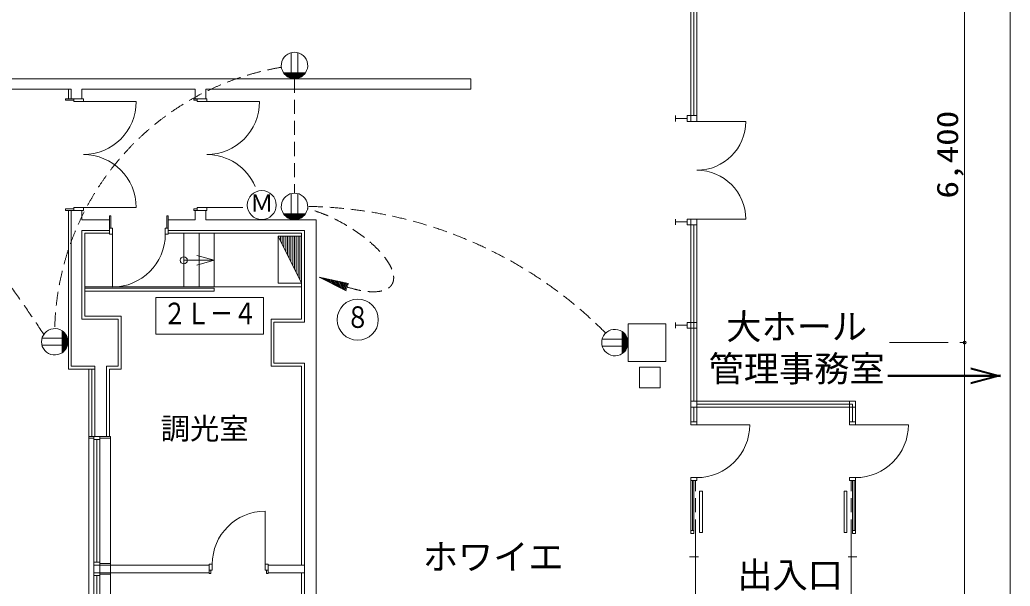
# Model space of a CAD drawing. Units: millimetres, scale not verified. Extents: x -28517 to 27483, y -20527 to 18885.
# Drawn here: x 10602 to 27483, y -183 to 9466 of the extents above; entities that cross this region are included whole.
import ezdxf
from ezdxf.enums import TextEntityAlignment as Align

# ---------------------------------------------------------------- set-up
doc = ezdxf.new("R2010")
doc.units = ezdxf.units.MM
doc.header["$LTSCALE"] = 200
doc.linetypes.add('CHAIN1', pattern=[8, 5, -1, 1, -1])
doc.linetypes.add('DASHED1', pattern=[1.8, 1.2, -0.6])
for name, color, linetype, lineweight in [('0-0', 7, 'Continuous', 9), ('0-1', 7, 'Continuous', 9), ('0-2', 7, 'Continuous', 9), ('0-3', 7, 'Continuous', 9), ('0-4', 4, 'CHAIN1', 9), ('0-9', 7, 'Continuous', 9), ('0-A', 7, 'Continuous', 9), ('0-B', 4, 'Continuous', 9), ('0-D', 7, 'Continuous', 9), ('0-E', 7, 'Continuous', 9), ('8-8', 7, 'Continuous', 9), ('9-3_舞台音響', 3, 'Continuous', 9), ('F-F', 7, 'Continuous', 9)]:
    doc.layers.add(name, color=color, linetype=linetype, lineweight=lineweight)
doc.styles.add('HGｺﾞｼｯｸE', font='')
doc.styles.add('ＭＳ ゴシック', font='')
doc.styles.get('HGｺﾞｼｯｸE').set_extended_font_data('HGｺﾞｼｯｸE')
doc.styles.get('ＭＳ ゴシック').set_extended_font_data('MS Gothic')

msp = doc.modelspace()

# ---------------------------------------------------------------- linework, layer by layer
at = {"layer": '0-0'}
for p, q in [((21776.8, 7836.1), (21776.8, 7735.9)), ((21776.8, 7786), (21977, 7786)), ((21977, 7735.9), (21977, 7836.1)), ((21776.8, 6071.5), (21776.8, 5971.3)), ((21776.8, 6021.4), (21977, 6021.4)), ((21977, 5971.3), (21977, 6071.5)), ((21776.8, 4311.2), (21776.8, 4211)), ((21776.8, 4261.1), (21977, 4261.1)), ((21977, 4211), (21977, 4311.2))]:
    msp.add_line(p, q, dxfattribs=at)
for points in [[(21977, 7735.9), (22042.1, 7735.9), (22042.1, 7836.1), (21977, 7836.1)], [(21977, 5971.3), (22042.1, 5971.3), (22042.1, 6071.5), (21977, 6071.5)], [(21977, 4211), (22042.1, 4211), (22042.1, 4311.2), (21977, 4311.2)]]:
    msp.add_lwpolyline(points, close=True, dxfattribs=at)
at = {"layer": '0-1'}
for p, q in [((11429.5, 8122.1), (11429.5, 8282.3)), ((11429.5, 3516.6), (11429.5, 6219.8)), ((11709.8, 4417.7), (11709.8, 5829.4)), ((12130.3, 5829.4), (11709.8, 5829.4)), ((11709.8, 4417.7), (12330.5, 4417.7)), ((14883.6, 3566.7), (14883.6, 4367.6)), ((14883.6, 4367.6), (15404.2, 4367.6)), ((15404.2, 3566.7), (14883.6, 3566.7)), ((15404.2, 177.7), (15404.2, 3566.7)), ((11429.5, 3516.6), (11880, 3516.6)), ((11779.9, 2365.3), (11779.9, 3516.6)), ((13832.3, 177.7), (11965.1, 177.7)), ((14833.5, 177.7), (15454.2, 177.7)), ((13832.3, 47.5), (11965.1, 47.5)), ((14833.5, 47.5), (15454.2, 47.5)), ((15404.2, 47.5), (15404.2, -5379))]:
    msp.add_line(p, q, dxfattribs=at)
for points in [[(15404.2, 4367.6), (15404.2, 5829.4), (13131.5, 5829.4)], [(12330.5, 4417.7), (12330.5, 3516.6), (12130.3, 3516.6), (12130.3, 2365.3)]]:
    msp.add_lwpolyline(points, dxfattribs=at)
msp.add_lwpolyline([(21166.1, 3196.3), (21516.5, 3196.3), (21516.5, 3546.7), (21166.1, 3546.7)], close=True, dxfattribs=at)
at = {"layer": '0-2'}
for p, q in [((22092.2, 10850.4), (22092.2, 7836.1)), ((22142.2, 7735.9), (22142.2, 10900.4)), ((22042.1, 7735.9), (22042.1, 10800.3)), ((11524.6, 8122.1), (11379.4, 8122.1)), ((11524.6, 8122.1), (11524.6, 8072.1)), ((11524.6, 8097.1), (11524.6, 8122.1)), ((13627.1, 8122.1), (13627.1, 8072.1)), ((13627.1, 8097.1), (13627.1, 8122.1)), ((11524.6, 8072.1), (11684.8, 8072.1)), ((11594.7, 8072.1), (11684.8, 8072.1)), ((11684.8, 8072.1), (12585.8, 8072.1)), ((13567, 8097.1), (13627.1, 8097.1)), ((13627.1, 8072.1), (13787.3, 8072.1)), ((13697.2, 8072.1), (13787.3, 8072.1)), ((13787.3, 8072.1), (14688.3, 8072.1)), ((22042.1, 7836.1), (22142.2, 7836.1)), ((22042.1, 7735.9), (22142.2, 7735.9)), ((22042.1, 7735.4), (22142.2, 7735.4)), ((22142.2, 7735.4), (22974.2, 7735.4)), ((11524.6, 6219.8), (11524.6, 6269.9)), ((11524.6, 6269.9), (11684.8, 6269.9)), ((11594.7, 6269.9), (11684.8, 6269.9)), ((11684.8, 6269.9), (12585.8, 6269.9)), ((13627.1, 6219.8), (13627.1, 6269.9)), ((13627.1, 6269.9), (13787.3, 6269.9)), ((13697.2, 6269.9), (13787.3, 6269.9)), ((13787.3, 6269.9), (14402.8, 6269.9)), ((11524.6, 6219.8), (11379.4, 6219.8)), ((11524.6, 6244.9), (11524.6, 6219.8)), ((12130.3, 6124.7), (12155.3, 6124.7)), ((12130.3, 5914.5), (12130.3, 6124.7)), ((12155.3, 5914.5), (12155.3, 6124.7)), ((13106.5, 6124.7), (13131.5, 6124.7)), ((13106.5, 5914.5), (13106.5, 6124.7)), ((13131.5, 5914.5), (13131.5, 6124.7)), ((13567, 6244.9), (13627.1, 6244.9)), ((13627.1, 6244.9), (13627.1, 6219.8)), ((12130.3, 5914.5), (12130.3, 5814.4)), ((12180.4, 5914.5), (12180.4, 5814.4)), ((13081.4, 5914.5), (13131.5, 5914.5)), ((13081.4, 5914.5), (13081.4, 5814.4)), ((13106.5, 5914.5), (13131.5, 5914.5)), ((13131.5, 5814.4), (13131.5, 5914.5)), ((22042.1, 6071.5), (22142.2, 6071.5)), ((22042.1, 6071), (22142.2, 6071)), ((22042.1, 6071), (22042.1, 2617.9)), ((22042.1, 5971.3), (22142.2, 5971.3)), ((22092.2, 5971.3), (22092.2, 2968.3)), ((22142.2, 6071.5), (22974.2, 6071.5)), ((22142.2, 6071), (22142.2, 2617.9)), ((12180.4, 5814.4), (12130.3, 5814.4)), ((12155.3, 5814.4), (12130.3, 5814.4)), ((12180.4, 5814.4), (12180.4, 4913.3)), ((13917.4, 5368.8), (13617.1, 5449.3)), ((22042.1, 4311.2), (22142.2, 4311.2)), ((22042.1, 4211), (22142.2, 4211)), ((11829.9, 2365.3), (11829.9, 3516.6)), ((24846.5, 2968.3), (22042.1, 2968.3)), ((24796.5, 2918.2), (22142.2, 2918.2)), ((24746.4, 2617.9), (24746.4, 2968.3)), ((24796.5, 2918.2), (24796.5, 2617.9)), ((24846.5, 2968.3), (24846.5, 2617.9)), ((22042.1, 2868.2), (24846.5, 2868.2)), ((22092.2, 2868.2), (22092.2, 2617.9)), ((22042.1, 2617.9), (22142.2, 2617.9)), ((22042.1, 2567.8), (22042.1, 2617.9)), ((22042.1, 2567.8), (22142.2, 2567.8)), ((22142.2, 2567.8), (22142.2, 2617.9)), ((22142.2, 2567.8), (23043.3, 2567.8)), ((24746.4, 2617.9), (24846.5, 2617.9)), ((24746.4, 2567.8), (24746.4, 2617.9)), ((24746.4, 2567.8), (24846.5, 2567.8)), ((24846.5, 2567.8), (24846.5, 2617.9)), ((24846.5, 2567.8), (25747.6, 2567.8)), ((11865, 2365.3), (11779.9, 2365.3)), ((11779.9, 2365.3), (11779.9, -4317.7)), ((11865, 2315.2), (11965.1, 2315.2)), ((11865, 2315.2), (11865, -4292.7)), ((11915, 2315.2), (11965.1, 2315.2)), ((11915, 2315.2), (11915, 227.7)), ((11965.1, 2340.2), (12145.3, 2340.2)), ((11965.1, 2315.2), (11965.1, -4292.7)), ((22042.1, 1666.7), (22142.2, 1666.7)), ((22042.1, 1666.7), (22042.1, 1616.7)), ((22042.1, 1616.7), (22142.2, 1616.7)), ((22042.1, 715.6), (22042.1, 1616.7)), ((22067.1, 765.7), (22067.1, 1616.7)), ((22092.2, 1616.7), (22092.2, 715.6)), ((22142.2, 1666.7), (22142.2, 1616.7)), ((24746.4, 1666.7), (24846.5, 1666.7)), ((24746.4, 1666.7), (24746.4, 1616.7)), ((24846.5, 1616.7), (24746.4, 1616.7)), ((24796.5, 1616.7), (24796.5, 715.6)), ((24821.5, 765.7), (24821.5, 1616.7)), ((24846.5, 1666.7), (24846.5, 715.6)), ((14783.4, 192.7), (14783.4, 1093.7)), ((22042.1, 765.7), (22092.2, 765.7)), ((22092.2, 715.6), (22042.1, 715.6)), ((22117.2, -85.4), (22117.2, 715.6)), ((24771.4, -85.4), (24771.4, 715.6)), ((24846.5, 765.7), (24796.5, 765.7)), ((24796.5, 715.6), (24846.5, 715.6)), ((11965.1, 227.7), (11865, 227.7)), ((11965.1, 177.7), (11865, 177.7)), ((11965.1, 202.7), (12145.3, 202.7)), ((11965.1, 177.7), (12145.3, 177.7)), ((13882.4, 92.6), (13882.4, 192.7)), ((14783.4, 92.6), (14783.4, 192.7)), ((22167.3, 315.1), (22017.1, 315.1)), ((24721.4, 315.1), (24871.6, 315.1)), ((11965.1, 47.5), (11865, 47.5)), ((11965.1, 47.5), (12145.3, 47.5)), ((11965.1, 22.5), (12145.3, 22.5)), ((11965.1, -2.6), (11865, -2.6)), ((11915, -2.6), (11915, -4292.7)), ((22117.2, -85.4), (22117.2, -886.3)), ((24771.4, -85.4), (24771.4, -886.3))]:
    msp.add_line(p, q, dxfattribs=at)
at = {"layer": '0-2', "linetype": 'DASHED1'}
for p, q in [((22117.2, 715.6), (22117.2, 1616.7)), ((24771.4, 715.6), (24771.4, 1616.7))]:
    msp.add_line(p, q, dxfattribs=at)
at = {"layer": '0-2'}
for points in [[(11379.4, 8122.1), (11379.4, 8097.1), (11524.6, 8097.1)], [(11684.8, 8072.1), (11684.8, 8122.1), (11524.6, 8122.1)], [(13627.1, 8122.1), (13567, 8122.1), (13567, 8097.1)], [(13787.3, 8072.1), (13787.3, 8122.1), (13627.1, 8122.1)], [(11684.8, 6269.9), (11684.8, 6219.8), (11524.6, 6219.8)], [(13787.3, 6269.9), (13787.3, 6219.8), (13627.1, 6219.8)], [(11379.4, 6219.8), (11379.4, 6244.9), (11524.6, 6244.9)], [(13627.1, 6219.8), (13567, 6219.8), (13567, 6244.9)], [(12180.4, 5914.5), (12130.3, 5914.5), (12155.3, 5914.5)], [(13081.4, 5814.4), (13131.5, 5814.4), (13106.5, 5814.4)], [(13396.8, 5368.8), (13917.4, 5368.8), (13617.1, 5288.4)], [(11865, 2340.2), (11779.9, 2340.2), (11779.9, 2365.3)], [(11965.1, 2365.3), (12145.3, 2365.3), (12145.3, 2340.2), (12145.3, -4317.7)], [(13857.3, 92.6), (13857.3, 32.5), (13832.3, 32.5), (13832.3, 92.6)], [(14808.5, 92.6), (14808.5, 32.5), (14833.5, 32.5), (14833.5, 92.6)]]:
    msp.add_lwpolyline(points, dxfattribs=at)
for points in [[(11865, 2315.2), (11965.1, 2315.2), (11965.1, 2365.3), (11865, 2365.3)], [(13832.3, 92.6), (13882.4, 92.6), (13882.4, 192.7), (13832.3, 192.7)], [(14783.4, 92.6), (14833.5, 92.6), (14833.5, 192.7), (14783.4, 192.7)]]:
    msp.add_lwpolyline(points, close=True, dxfattribs=at)
msp.add_circle((13396.8, 5368.8), 59.8, dxfattribs=at)
for centre, radius, start, end in [((11684.8, 8072.1), 901.1, 270, 0), ((13787.3, 8072.1), 901.1, 270, 0), ((22142.2, 7735.4), 832, 270, 0), ((11684.8, 6269.9), 901.1, 0, 90), ((13787.3, 6269.9), 901.1, 23.2275, 90), ((22142.2, 6071.5), 832, 0, 90), ((12180.4, 5814.4), 901.1, 270, 0), ((22142.2, 2567.8), 901.1, 270, 0), ((24846.5, 2567.8), 901.1, 270, 0), ((14783.4, 192.7), 901.1, 90, 180)]:
    msp.add_arc(centre, radius, start, end, dxfattribs=at)
at = {"layer": '0-4'}
msp.add_line((25425.8, 3967.2), (26705.7, 3967.2), dxfattribs=at)
at = {"layer": '0-9'}
for p, q in [((10316.8, 8462.5), (18287.6, 8462.5)), ((18287.6, 8282.3), (18287.6, 8462.5)), ((10242.3, 8282.3), (11479.5, 8282.3)), ((11479.5, 8122.1), (11479.5, 8282.3)), ((11659.7, 8282.3), (13592, 8282.3)), ((13592, 8122.1), (13592, 8282.3)), ((13772.2, 8282.3), (18287.6, 8282.3)), ((11479.5, 6219.8), (11659.7, 6219.8)), ((11479.5, 4367.6), (11479.5, 6219.8)), ((11659.7, 6059.7), (11659.7, 6219.8)), ((13772.2, 6059.7), (13772.2, 6219.8)), ((11659.7, 6059.7), (12130.3, 6059.7)), ((12130.3, 5879.4), (12130.3, 6059.7)), ((13772.2, 6059.7), (15654.5, 6059.7)), ((15654.5, 6059.7), (15654.5, -9739.1)), ((11659.7, 5879.4), (12130.3, 5879.4)), ((13131.5, 5879.4), (15454.2, 5879.4)), ((15454.2, 4317.6), (15454.2, 5879.4)), ((11479.5, 4367.6), (11479.5, 3566.7)), ((12280.5, 3566.7), (12280.5, 4367.6)), ((14933.6, 4317.6), (14933.6, 3616.8)), ((15454.2, 4317.6), (14933.6, 4317.6)), ((20970.8, 3646.8), (20970.8, 4287.6)), ((20970.8, 4287.6), (21611.6, 4287.6)), ((11479.5, 3566.7), (11880, 3566.7)), ((11880, 2365.3), (11880, 3566.7)), ((12080.2, 3566.7), (12280.5, 3566.7)), ((12080.2, 3566.7), (12080.2, 2365.3)), ((14933.6, 3616.8), (15454.2, 3616.8)), ((15454.2, -5594.2), (15454.2, 3616.8)), ((12080.2, 2365.3), (11880, 2365.3))]:
    msp.add_line(p, q, dxfattribs=at)
for points in [[(11479.5, 8122.1), (11659.7, 8122.1), (11659.7, 8282.3)], [(13592, 8122.1), (13772.2, 8122.1), (13772.2, 8282.3)], [(13592, 6059.7), (13592, 6219.8), (13772.2, 6219.8)], [(13131.5, 5879.4), (13131.5, 6059.7), (13592, 6059.7)], [(12280.5, 4367.6), (11659.7, 4367.6), (11659.7, 5879.4)], [(21611.6, 4287.6), (21611.6, 3646.8), (20970.8, 3646.8)]]:
    msp.add_lwpolyline(points, dxfattribs=at)
at = {"layer": '0-A'}
for p, q in [((25397.4, 3410.8), (27315.3, 3410.8)), ((25397.4, 3400.8), (27315.3, 3400.8)), ((25397.4, 3390.8), (27315.3, 3390.8)), ((26809.5, 3515.6), (27310.1, 3381.4)), ((26809.5, 3286), (27310.1, 3420.1)), ((26812.1, 3525.2), (27312.7, 3391.1)), ((26812.1, 3276.3), (27312.7, 3410.4)), ((26814.7, 3534.9), (27315.3, 3400.8)), ((26814.7, 3266.6), (27315.3, 3400.8))]:
    msp.add_line(p, q, dxfattribs=at)
at = {"layer": '0-B'}
msp.add_line((26705.7, 10374.8), (26705.7, 3967.2), dxfattribs=at)
msp.add_lwpolyline([(26705.7, 3967.2), (26705.7, -5944.6), (26705.7, -12352.2)], dxfattribs=at)
msp.add_circle((26705.7, 3967.2), 25, dxfattribs=at)
at = {"layer": '0-D'}
for p, q in [((13396.8, 4918.3), (13396.8, 5829.4)), ((13657.1, 4918.3), (13657.1, 5829.4)), ((13917.4, 4918.3), (13917.4, 5829.4)), ((15404.2, 4918.3), (11719.8, 4918.3))]:
    msp.add_line(p, q, dxfattribs=at)
at = {"layer": '0-E'}
for p, q in [((22292.4, 7735.4), (22142.2, 7735.4)), ((22142.2, 6071.5), (22292.4, 6071.5)), ((13917.4, 4893.3), (11719.8, 4893.3)), ((13917.4, 4843.2), (11719.8, 4843.2)), ((13917.4, 4843.2), (13917.4, 4893.3)), ((22237.7, 734.6), (22187.6, 734.6)), ((24651, 734.6), (24701, 734.6))]:
    msp.add_line(p, q, dxfattribs=at)
for points in [[(22187.6, 734.6), (22187.6, 1435.4), (22237.7, 1435.4), (22237.7, 734.6)], [(24701, 734.6), (24701, 1435.4), (24651, 1435.4), (24651, 734.6)]]:
    msp.add_lwpolyline(points, dxfattribs=at)
at = {"layer": '8-8'}
for p, q in [((15225.5, 8563.7), (15225.5, 8906.6)), ((15342.7, 8563.7), (15342.7, 8906.6)), ((15470.7, 8563.7), (15097.4, 8563.7)), ((15461.9, 8551.5), (15106.2, 8551.5)), ((15451.8, 8539.3), (15116.3, 8539.3)), ((15440.1, 8527.2), (15128.1, 8527.2)), ((15426.4, 8515), (15141.8, 8515)), ((15410, 8502.9), (15158.1, 8502.9)), ((15389.8, 8490.7), (15178.3, 8490.7)), ((15362.8, 8478.6), (15205.3, 8478.6)), ((15314.6, 8466.4), (15253.5, 8466.4)), ((15225.5, 6161.7), (15225.5, 6504.7)), ((15342.7, 6161.7), (15342.7, 6504.7)), ((15470.7, 6161.7), (15097.4, 6161.7)), ((15461.9, 6149.6), (15106.2, 6149.6)), ((15451.8, 6137.4), (15116.3, 6137.4)), ((15440.1, 6125.3), (15128.1, 6125.3)), ((15426.4, 6113.1), (15141.8, 6113.1)), ((15410, 6101), (15158.1, 6101)), ((15389.8, 6088.8), (15178.3, 6088.8)), ((15362.8, 6076.7), (15205.3, 6076.7)), ((15314.6, 6064.5), (15253.5, 6064.5)), ((15003.9, 5782), (15403.9, 4982)), ((15043.9, 5782), (15043.9, 5702)), ((15073.9, 5782), (15073.9, 5642)), ((15103.9, 5782), (15103.9, 5582)), ((15133.9, 5782), (15133.9, 5522)), ((15163.9, 5782), (15163.9, 5462)), ((15193.9, 5782), (15193.9, 5402)), ((15223.9, 5782), (15223.9, 5342)), ((15253.9, 5782), (15253.9, 5282)), ((15283.9, 5782), (15283.9, 5222)), ((15313.9, 5782), (15313.9, 5162)), ((15343.9, 5782), (15343.9, 5102)), ((15373.9, 5782), (15373.9, 5042)), ((15706.5, 5084.1), (16162.2, 4850.3)), ((15706.5, 5084.1), (16207.2, 4976.2)), ((15710.5, 5083.2), (15711.3, 5081.6)), ((15729, 5079.2), (15733.2, 5070.4)), ((15747.5, 5075.2), (15755.1, 5059.1)), ((15766, 5071.3), (15777.1, 5047.9)), ((15784.5, 5067.3), (15799, 5036.6)), ((15802.9, 5063.3), (15820.9, 5025.4)), ((15821.4, 5059.3), (15842.8, 5014.1)), ((15839.9, 5055.3), (15864.7, 5002.9)), ((15858.4, 5051.3), (15886.7, 4991.6)), ((15876.9, 5047.4), (15908.6, 4980.4)), ((15895.4, 5043.4), (15930.5, 4969.1)), ((15913.8, 5039.4), (15952.4, 4957.9)), ((15932.3, 5035.4), (15974.4, 4946.6)), ((15950.8, 5031.4), (15996.3, 4935.4)), ((15969.3, 5027.4), (16018.2, 4924.1)), ((15987.8, 5023.5), (16040.1, 4912.9)), ((16006.3, 5019.5), (16062, 4901.6)), ((16024.7, 5015.5), (16084, 4890.4)), ((16043.2, 5011.5), (16105.9, 4879.1)), ((16061.7, 5007.5), (16127.8, 4867.9)), ((16080.2, 5003.5), (16149.7, 4856.6)), ((16098.7, 4999.6), (16165.3, 4858.9)), ((16117.2, 4995.6), (16172.4, 4878.9)), ((16135.6, 4991.6), (16179.5, 4898.9)), ((16154.1, 4987.6), (16186.7, 4918.8)), ((16172.6, 4983.6), (16193.8, 4938.8)), ((16191.1, 4979.6), (16201, 4958.8)), ((12923, 4109.7), (12923, 4736.6)), ((14757.7, 4736.6), (12923, 4736.6)), ((14757.7, 4109.7), (14757.7, 4736.6)), ((11322.5, 4167.7), (11322.5, 3794.4)), ((11334.6, 4158.9), (11334.6, 3803.2)), ((11346.8, 4148.8), (11346.8, 3813.3)), ((11358.9, 4137), (11358.9, 3825)), ((11371.1, 4123.3), (11371.1, 3838.7)), ((11383.2, 4107), (11383.2, 3855.1)), ((11395.4, 4086.8), (11395.4, 3875.3)), ((11407.5, 4059.8), (11407.5, 3902.3)), ((14757.7, 4109.7), (12923, 4109.7)), ((20870.4, 4153.8), (20870.4, 3780.5)), ((20882.6, 4145), (20882.6, 3789.3)), ((20894.7, 4134.9), (20894.7, 3799.5)), ((20906.9, 4123.2), (20906.9, 3811.2)), ((20919.1, 4109.5), (20919.1, 3824.9)), ((20931.2, 4093.1), (20931.2, 3841.2)), ((20943.4, 4072.9), (20943.4, 3861.4)), ((11322.5, 4039.6), (10979.5, 4039.6)), ((11322.5, 3922.4), (10979.5, 3922.4)), ((11419.7, 4011.6), (11419.7, 3950.5)), ((20870.4, 4025.8), (20527.5, 4025.8)), ((20870.4, 3908.6), (20527.5, 3908.6)), ((20955.5, 4046), (20955.5, 3888.4)), ((20967.7, 3997.7), (20967.7, 3936.6))]:
    msp.add_line(p, q, dxfattribs=at)
at = {"layer": '8-8', "linetype": 'DASHED1'}
msp.add_line((15284.1, 8464.3), (15284.1, 6512.4), dxfattribs=at)
at = {"layer": '8-8'}
msp.add_lwpolyline([(15003.9, 5782), (15003.9, 4982), (15403.9, 4982), (15403.9, 5782)], close=True, dxfattribs=at)
msp.add_circle((16362.3, 4357.4), 350, dxfattribs=at)
at = {"layer": '8-8', "linetype": 'DASHED1'}
for centre, radius, start, end in [((-4915.5, -6314.4), 19031.8, 33.19848, 55.83532), ((15822.7, 4093.5), 4627.2, 99.47039, 178.60686), ((15396.6, -1033.8), 7322.1, 44.83927, 89.11965)]:
    msp.add_arc(centre, radius, start, end, dxfattribs=at)
at = {"layer": '8-8'}
for centre, start, end in [((15284.1, 8689.3), 326.0455, 213.95448), ((15284.1, 8689.3), 213.95448, 326.0455), ((15284.1, 8689.3), 213.95448, 326.0455), ((15284.1, 6287.4), 326.0455, 213.95448), ((15284.1, 6287.4), 213.95448, 326.0455), ((15284.1, 6287.4), 213.95448, 326.0455), ((11196.8, 3981), 56.0455, 303.95448), ((11196.8, 3981), 303.95448, 56.0455), ((11196.8, 3981), 303.95448, 56.0455), ((20744.8, 3967.2), 56.0455, 303.95448), ((20744.8, 3967.2), 303.95448, 56.0455), ((20744.8, 3967.2), 303.95448, 56.0455)]:
    msp.add_arc(centre, 225, start, end, dxfattribs=at)
at = {"layer": '8-8', "linetype": 'DASHED1'}
msp.add_ellipse((15908, 5562.1), major_axis=(1039.2, -600), ratio=0.4, start_param=5.2017196, end_param=8.46792, dxfattribs=at)
at = {"layer": '9-3_舞台音響'}
msp.add_circle((14725.9, 6309.5), 246.8, dxfattribs=at)
at = {"layer": 'F-F'}
msp.add_line((27482.9, -20526.7), (27482.9, 18673.3), dxfattribs=at)

# ---------------------------------------------------------------- texts
at = {"layer": '0-3'}
for s, height, style, p in [('調光室', 366.6, 'ＭＳ ゴシック', (13002.7, 2209.5)), ('ホワイエ', 439.9, 'ＭＳ ゴシック', (17471.1, -34.5)), ('出入口', 439.9, 'HGｺﾞｼｯｸE', (22830.8, -342.1))]:
    msp.add_text(s, height=height, dxfattribs=dict(at, style=style)).set_placement(p, align=Align.BOTTOM_LEFT)
at = {"layer": '0-A', "style": 'HGｺﾞｼｯｸE'}
for s, p in [('大ホール', (22643.7, 3888.3)), ('管理事務室', (22342.2, 3169.9))]:
    msp.add_text(s, height=439.9, dxfattribs=at).set_placement(p, align=Align.BOTTOM_LEFT)
at = {"layer": '0-B', "style": 'ＭＳ ゴシック', "width": 1.2}
msp.add_text('6,400', height=366.6, rotation=90, dxfattribs=at).set_placement((26705.7, 6421), align=Align.BOTTOM_LEFT)
at = {"layer": '8-8', "style": 'ＭＳ ゴシック', "width": 0.8}
for s, p in [('２Ｌ－４', (13040.6, 4170.4)), ('８', (16162.3, 4107.4))]:
    msp.add_text(s, height=366.6, dxfattribs=at).set_placement(p, align=Align.BOTTOM_LEFT)
at = {"layer": '9-3_舞台音響', "style": 'ＭＳ ゴシック'}
msp.add_text('Ｍ', height=293.3, dxfattribs=at).set_placement((14525.9, 6109.5), align=Align.BOTTOM_LEFT)

doc.saveas('drawing.dxf')
